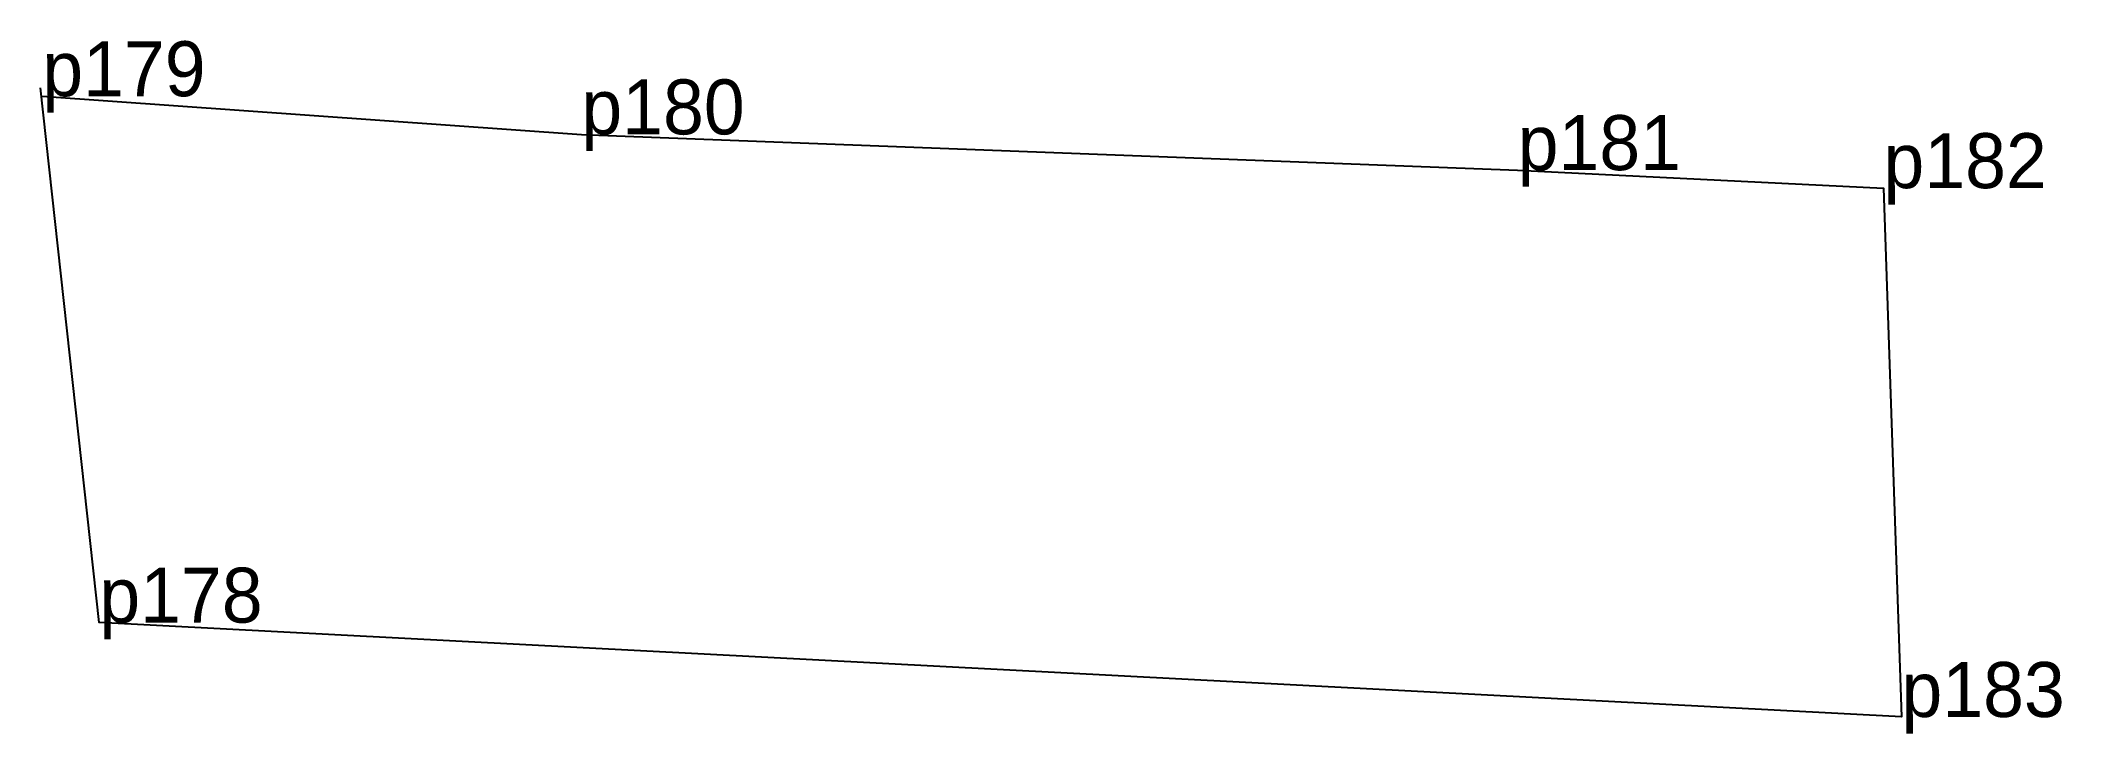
# Model space of a CAD drawing. Extents: x 551320.6 to 551386.9, y 1838208.3 to 1838231.
import ezdxf

# ---------------------------------------------------------------- set-up
doc = ezdxf.new("R2010")
doc.units = 0
for name, color, linetype in [('Level 10', 7, 'Continuous'), ('Level 12', 7, 'Continuous'), ('Level 7', 7, 'Continuous')]:
    doc.layers.add(name, color=color, linetype=linetype)

msp = doc.modelspace()

# ---------------------------------------------------------------- linework, layer by layer
at = {"layer": 'Level 10'}
msp.add_lwpolyline([(551320.69, 1838229.14), (551338.36, 1838227.89), (551369.05, 1838226.72), (551381.04, 1838226.13), (551381.63, 1838208.81), (551322.56, 1838211.9), (551320.63, 1838229.41)], dxfattribs=at)
at = {"layer": 'Level 7'}
for p, q in [((551320.687, 1838229.141), (551320.687, 1838229.141)), ((551338.361, 1838227.892), (551338.361, 1838227.892)), ((551369.049, 1838226.718), (551369.049, 1838226.718)), ((551381.042, 1838226.126), (551381.042, 1838226.126)), ((551322.563, 1838211.898), (551322.563, 1838211.898)), ((551381.634, 1838208.81), (551381.634, 1838208.81))]:
    msp.add_line(p, q, dxfattribs=at)

# ---------------------------------------------------------------- texts
at = {"layer": 'Level 12'}
for s, p in [('p179', (551320.69, 1838229.14)), ('p180', (551338.36, 1838227.89)), ('p181', (551369.05, 1838226.72)), ('p182', (551381.04, 1838226.13)), ('p178', (551322.56, 1838211.9)), ('p183', (551381.63, 1838208.81))]:
    msp.add_text(s, height=1.8, dxfattribs=at).set_placement(p)

doc.saveas('drawing.dxf')
